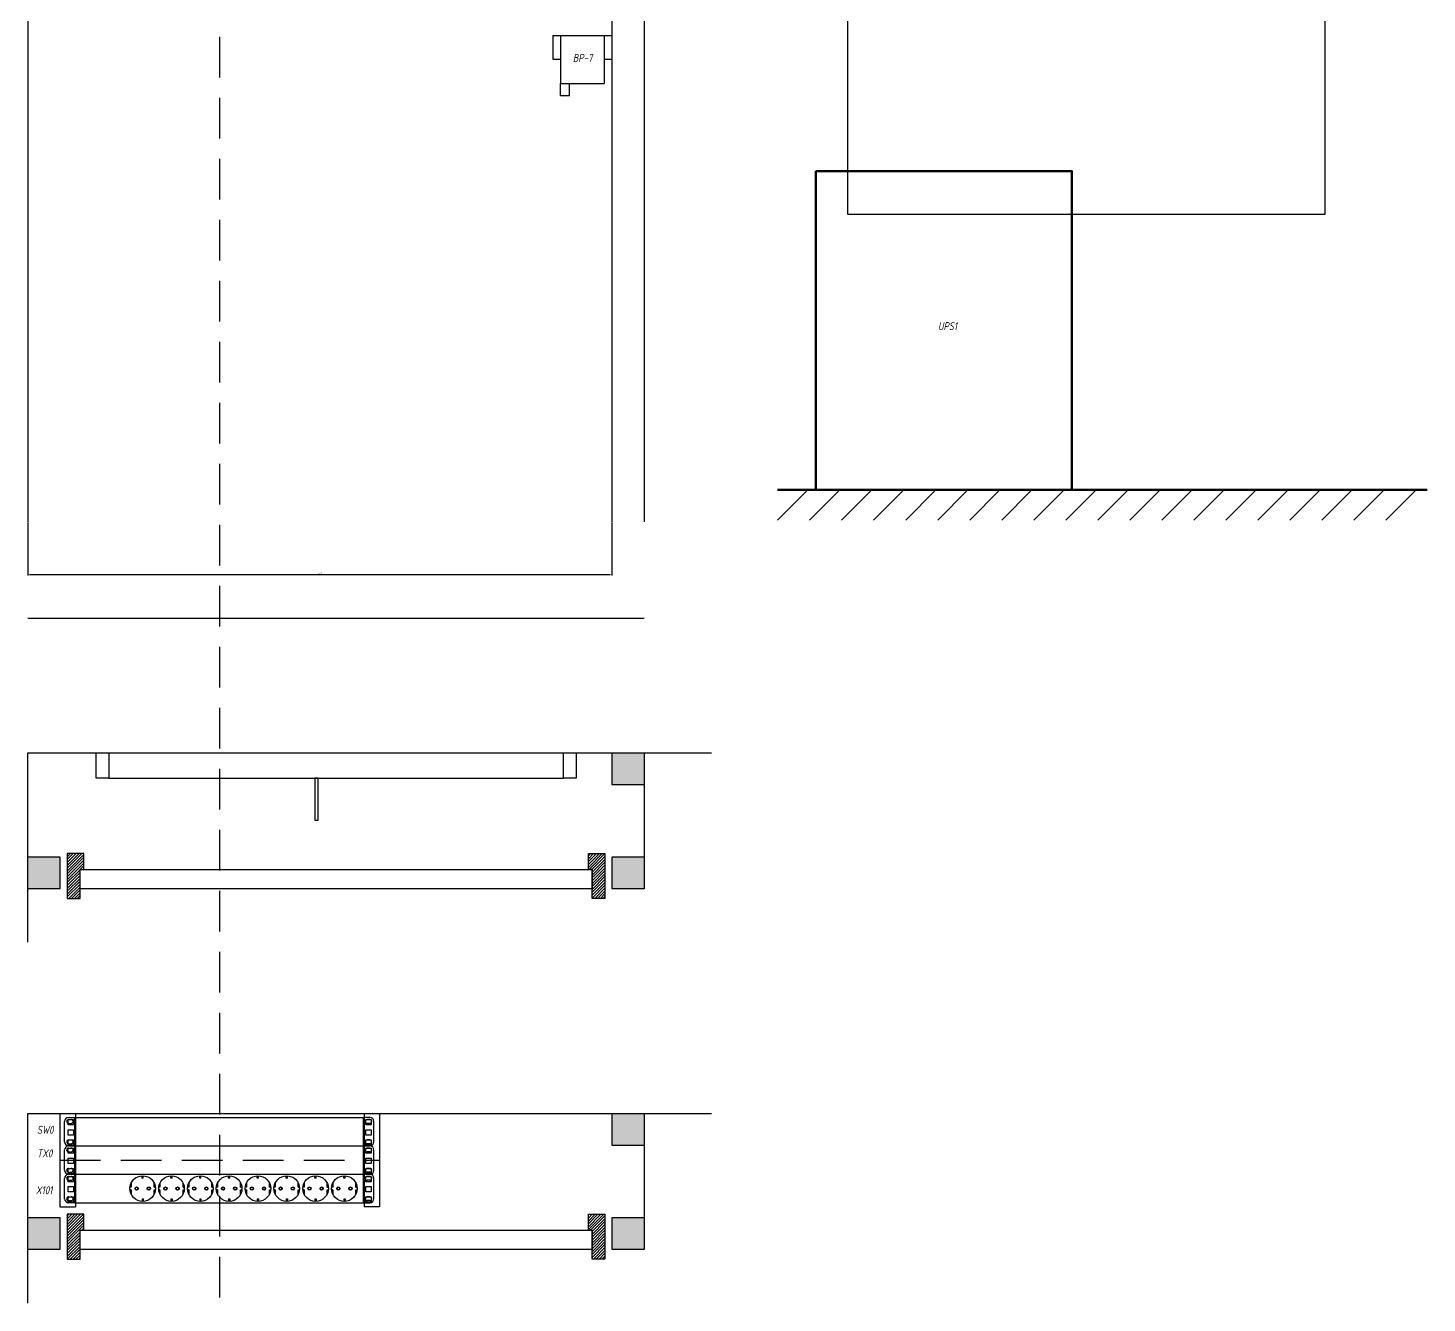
# Model space of a CAD drawing. Header units: millimetres. Extents: x -2573 to 2942, y -1220 to 2800.
# Drawn here: x 0 to 2185, y -1220 to 772 of the extents above; entities that cross this region are included whole.
import ezdxf

# ---------------------------------------------------------------- set-up
doc = ezdxf.new("R2010")
doc.units = ezdxf.units.MM
doc.header["$PDSIZE"] = -5
doc.linetypes.add('DASHED', pattern=[19.05, 12.7, -6.35])
doc.layers.add('10 Перегородки', color=7, linetype='Continuous')
doc.layers.add('noprint', color=2, linetype='Continuous', true_color=0xffff00, plot=False)
doc.styles.add('QCADDimTextStyle', font='txt')
doc.styles.add('textstyle12', font='isocpeui.ttf', dxfattribs={"width": 0.8})
doc.styles.add('textstyle216', font='isocpeui.ttf', dxfattribs={"width": 0.8})
doc.styles.add('textstyle217', font='isocpeui.ttf', dxfattribs={"width": 0.8})
doc.styles.add('textstyle218', font='isocpeui.ttf', dxfattribs={"width": 0.8})
doc.styles.add('textstyle228', font='isocpeui.ttf', dxfattribs={"width": 0.8})
doc.dimstyles.new('QCADDimStyle', dxfattribs={"dimtxt": 2.5, "dimasz": 2.5, "dimexe": 1.25, "dimexo": 0.625, "dimtad": 1, "dimtoh": 1, "dimdec": 4, "dimzin": 0, "dimdsep": 46, "dimtxsty": 'QCADDimTextStyle', "dimcen": 0.09, "dimadec": 0, "dimazin": 0, "dimtfac": 1, "dimtdec": 4, "dimtofl": 0, "dimtmove": 0, "dimatfit": 3, "dimfxl": 1, "dimtolj": 1, "dimtzin": 0, "dimarcsym": 0})
pattern_1 = [(225, (13982.3347, 8634.2185), (2.245064, -2.245064), [])]

# ---------------------------------------------------------------- blocks, each defined once
blk = doc.blocks.new('*D7')
at = {"layer": 'Defpoints', "color": 0, "transparency": 16777216}
for p in [(0, 0), (912, 0), (912, -82.1)]:
    blk.add_point(p, dxfattribs=at)
at = {"layer": 'noprint', "color": 0, "lineweight": -2, "transparency": 16777216}
for p, q in [((0, -0.6), (0, -83.4)), ((912, -0.6), (912, -83.4)), ((2.5, -82.1), (909.5, -82.1))]:
    blk.add_line(p, q, dxfattribs=at)
at = {"layer": 'noprint', "color": 0, "transparency": 16777216}
for points in [[(2.5, -81.7), (2.5, -82.5), (0, -82.1)], [(909.5, -81.7), (909.5, -82.5), (912, -82.1)]]:
    blk.add_solid(points, dxfattribs=at)
at = {"layer": 'noprint', "color": 0, "transparency": 16777216, "insert": (456, -80.2), "char_height": 2.5, "attachment_point": 5, "style": 'QCADDimTextStyle'}
blk.add_mtext('912', dxfattribs=at)
blk = doc.blocks.new('вид сверху')
at = {"layer": '10 Перегородки', "lineweight": -2, "true_color": 0xff7f00}
for points in [[(962.5, 0), (962.5, -50), (912.5, -50), (912.5, 0)], [(50, -162.5), (50, -212.5), (0, -212.5), (0, -162.5)], [(962.5, -162.5), (962.5, -212.5), (912.5, -212.5), (912.5, -162.5)]]:
    blk.add_hatch(color=30, dxfattribs=at).paths.add_polyline_path(points, flags=0)
at = {"layer": '10 Перегородки', "lineweight": -2, "true_color": 0xff0000}
h = blk.add_hatch(dxfattribs=at)
h.set_pattern_fill('ANSI31', color=1, angle=180, style=0, pattern_type=0)
h.set_pattern_definition(pattern_1)
h.paths.add_polyline_path([(61.25, -227.5), (81.25, -227.5), (81.25, -182.5), (87.25, -182.5), (87.25, -157.5), (61.25, -157.5)], flags=0)
h = blk.add_hatch(dxfattribs=at)
h.set_pattern_fill('ANSI31', color=1, angle=180, style=0, pattern_type=0)
h.set_pattern_definition(pattern_1)
h.paths.add_polyline_path([(901.25, -227.5), (881.25, -227.5), (881.25, -182.5), (875.25, -182.5), (875.25, -157.5), (901.25, -157.5)], flags=0)
blk.add_line((962.5, 0), (962.5, -212.5))
at = {"flags": 128}
blk.add_lwpolyline([(0, -296.04), (0, 0), (1067.54, 0)], dxfattribs=at)
for points in [[(962.5, 0), (962.5, -50), (912.5, -50), (912.5, 0)], [(50, -162.5), (50, -212.5), (0, -212.5), (0, -162.5)], [(61.25, -227.5), (81.25, -227.5), (81.25, -182.5), (87.25, -182.5), (87.25, -157.5), (61.25, -157.5)], [(901.25, -227.5), (881.25, -227.5), (881.25, -182.5), (875.25, -182.5), (875.25, -157.5), (901.25, -157.5)], [(962.5, -162.5), (962.5, -212.5), (912.5, -212.5), (912.5, -162.5)], [(881.25, -182.5), (881.25, -212.5), (81.25, -212.5), (81.25, -182.5)]]:
    blk.add_lwpolyline(points, close=True, dxfattribs=at)

msp = doc.modelspace()

# ---------------------------------------------------------------- linework, layer by layer
for p, q in [((0, 2800), (0, 0)), ((912, 2800), (912, 0)), ((962.5, 2800), (962.5, 0)), ((820, 760), (912, 760)), ((820, 760), (820, 723)), ((832, 760), (832, 685)), ((900, 760), (900, 685)), ((912, 760), (912, 723)), ((820, 723), (832, 723)), ((900, 723), (912, 723)), ((832, 685), (900, 685)), ((832, 666), (832, 685)), ((845.717, 666), (845.717, 685)), ((832, 666), (845.717, 666)), ((1218.192, 50), (1170.891, 2.699)), ((1268.192, 50), (1220.891, 2.699)), ((1318.192, 50), (1270.891, 2.699)), ((1368.192, 50), (1320.891, 2.699)), ((1418.192, 50), (1370.891, 2.699)), ((1468.192, 50), (1420.891, 2.699)), ((1518.192, 50), (1470.891, 2.699)), ((1568.192, 50), (1520.891, 2.699)), ((1618.192, 50), (1570.891, 2.699)), ((1668.192, 50), (1620.891, 2.699)), ((1718.192, 50), (1670.891, 2.699)), ((1768.192, 50), (1720.891, 2.699)), ((1818.192, 50), (1770.891, 2.699)), ((1868.192, 50), (1820.891, 2.699)), ((1918.192, 50), (1870.891, 2.699)), ((1968.192, 50), (1920.891, 2.699)), ((2018.192, 50), (1970.891, 2.699)), ((2068.192, 50), (2020.891, 2.699)), ((2118.192, 50), (2070.891, 2.699)), ((2168.192, 50), (2120.891, 2.699)), ((0, -150), (962.5, -150)), ((126.25, -400.339), (836.25, -400.339))]:
    msp.add_line(p, q)
at = {"lineweight": 50}
msp.add_line((1170.571, 50), (2185.182, 50), dxfattribs=at)
at = {"color": 0, "linetype": 'ByBlock', "lineweight": -2}
for p, q in [((50, -923.835), (50, -1069.485)), ((50, -923.835), (74, -923.835)), ((57.01, -968.085), (57.01, -936.335)), ((62.85, -941.635), (62.85, -933.335)), ((62.85, -933.335), (71.15, -933.335)), ((63.36, -929.985), (73.17, -929.985)), ((63.36, -933.335), (67.32, -933.335)), ((63.36, -939.335), (67.32, -939.335)), ((71.15, -933.335), (71.15, -941.635)), ((73.17, -929.985), (524.17, -929.985)), ((73.17, -974.435), (73.17, -929.985)), ((74, -923.835), (74, -1069.485)), ((533.98, -929.985), (524.17, -929.985)), ((524.17, -974.435), (524.17, -929.985)), ((525, -923.835), (549, -923.835)), ((525, -923.835), (525, -1069.485)), ((527.85, -941.635), (527.85, -933.335)), ((527.85, -933.335), (536.15, -933.335)), ((533.98, -933.335), (530.02, -933.335)), ((533.98, -939.335), (530.02, -939.335)), ((536.15, -933.335), (536.15, -941.635)), ((540.33, -968.085), (540.33, -936.335)), ((549, -923.835), (549, -1069.485)), ((71.15, -941.635), (62.85, -941.635)), ((62.85, -957.51), (62.85, -949.21)), ((62.85, -949.21), (71.15, -949.21)), ((71.15, -957.51), (62.85, -957.51)), ((71.15, -949.21), (71.15, -957.51)), ((536.15, -941.635), (527.85, -941.635)), ((527.85, -957.51), (527.85, -949.21)), ((527.85, -949.21), (536.15, -949.21)), ((536.15, -957.51), (527.85, -957.51)), ((536.15, -949.21), (536.15, -957.51)), ((57.01, -1012.535), (57.01, -980.785)), ((62.85, -973.385), (62.85, -965.085)), ((62.85, -965.085), (71.15, -965.085)), ((71.15, -973.385), (62.85, -973.385)), ((62.85, -986.085), (62.85, -977.785)), ((62.85, -977.785), (71.15, -977.785)), ((63.36, -965.085), (67.32, -965.085)), ((63.36, -971.085), (67.32, -971.085)), ((73.17, -974.435), (63.36, -974.435)), ((63.36, -974.435), (73.17, -974.435)), ((63.36, -977.785), (67.32, -977.785)), ((71.15, -965.085), (71.15, -973.385)), ((71.15, -977.785), (71.15, -986.085)), ((73.17, -974.435), (524.17, -974.435)), ((73.17, -974.435), (524.17, -974.435)), ((73.17, -1018.885), (73.17, -974.435)), ((524.17, -974.435), (533.98, -974.435)), ((533.98, -974.435), (524.17, -974.435)), ((524.17, -1018.885), (524.17, -974.435)), ((527.85, -973.385), (527.85, -965.085)), ((527.85, -965.085), (536.15, -965.085)), ((536.15, -973.385), (527.85, -973.385)), ((527.85, -986.085), (527.85, -977.785)), ((527.85, -977.785), (536.15, -977.785)), ((533.98, -965.085), (530.02, -965.085)), ((533.98, -971.085), (530.02, -971.085)), ((533.98, -977.785), (530.02, -977.785)), ((536.15, -965.085), (536.15, -973.385)), ((536.15, -977.785), (536.15, -986.085)), ((540.33, -1012.535), (540.33, -980.785)), ((71.15, -986.085), (62.85, -986.085)), ((62.85, -1001.96), (62.85, -993.66)), ((62.85, -993.66), (71.15, -993.66)), ((71.15, -1001.96), (62.85, -1001.96)), ((63.36, -983.785), (67.32, -983.785)), ((71.15, -993.66), (71.15, -1001.96)), ((536.15, -986.085), (527.85, -986.085)), ((527.85, -1001.96), (527.85, -993.66)), ((527.85, -993.66), (536.15, -993.66)), ((536.15, -1001.96), (527.85, -1001.96)), ((533.98, -983.785), (530.02, -983.785)), ((536.15, -993.66), (536.15, -1001.96)), ((57.01, -1056.985), (57.01, -1025.235)), ((62.85, -1017.835), (62.85, -1009.535)), ((62.85, -1009.535), (71.15, -1009.535)), ((71.15, -1017.835), (62.85, -1017.835)), ((62.85, -1030.535), (62.85, -1022.235)), ((62.85, -1022.235), (71.15, -1022.235)), ((63.36, -1009.535), (67.32, -1009.535)), ((63.36, -1015.535), (67.32, -1015.535)), ((63.36, -1018.885), (73.17, -1018.885)), ((73.17, -1018.885), (63.36, -1018.885)), ((63.36, -1022.235), (67.32, -1022.235)), ((71.15, -1009.535), (71.15, -1017.835)), ((71.15, -1022.235), (71.15, -1030.535)), ((73.17, -1018.885), (524.17, -1018.885)), ((73.17, -1063.335), (73.17, -1018.885)), ((73.17, -1018.885), (524.17, -1018.885)), ((178.17, -1025.11), (178.17, -1021.135)), ((180.17, -1025.11), (178.17, -1025.11)), ((180.17, -1025.11), (180.17, -1021.135)), ((223.17, -1025.11), (223.17, -1021.135)), ((225.17, -1025.11), (223.17, -1025.11)), ((225.17, -1025.11), (225.17, -1021.135)), ((268.17, -1025.11), (268.17, -1021.135)), ((270.17, -1025.11), (268.17, -1025.11)), ((270.17, -1025.11), (270.17, -1021.135)), ((313.17, -1025.11), (313.17, -1021.135)), ((315.17, -1025.11), (313.17, -1025.11)), ((315.17, -1025.11), (315.17, -1021.135)), ((358.17, -1025.11), (358.17, -1021.135)), ((360.17, -1025.11), (358.17, -1025.11)), ((360.17, -1025.11), (360.17, -1021.135)), ((403.17, -1025.11), (403.17, -1021.135)), ((405.17, -1025.11), (403.17, -1025.11)), ((405.17, -1025.11), (405.17, -1021.135)), ((448.17, -1025.11), (448.17, -1021.135)), ((450.17, -1025.11), (448.17, -1025.11)), ((450.17, -1025.11), (450.17, -1021.135)), ((493.17, -1025.11), (493.17, -1021.135)), ((495.17, -1025.11), (493.17, -1025.11)), ((495.17, -1025.11), (495.17, -1021.135)), ((524.17, -1063.335), (524.17, -1018.885)), ((533.98, -1018.885), (524.17, -1018.885)), ((524.17, -1018.885), (533.98, -1018.885)), ((527.85, -1017.835), (527.85, -1009.535)), ((527.85, -1009.535), (536.15, -1009.535)), ((536.15, -1017.835), (527.85, -1017.835)), ((527.85, -1030.535), (527.85, -1022.235)), ((527.85, -1022.235), (536.15, -1022.235)), ((533.98, -1009.535), (530.02, -1009.535)), ((533.98, -1015.535), (530.02, -1015.535)), ((533.98, -1022.235), (530.02, -1022.235)), ((536.15, -1009.535), (536.15, -1017.835)), ((536.15, -1022.235), (536.15, -1030.535)), ((540.33, -1056.985), (540.33, -1025.235)), ((71.15, -1030.535), (62.85, -1030.535)), ((62.85, -1046.41), (62.85, -1038.11)), ((62.85, -1038.11), (71.15, -1038.11)), ((71.15, -1046.41), (62.85, -1046.41)), ((63.36, -1028.235), (67.32, -1028.235)), ((71.15, -1038.11), (71.15, -1046.41)), ((161.17, -1039.11), (159.27, -1039.11)), ((161.17, -1043.11), (159.27, -1043.11)), ((161.17, -1032.392), (161.17, -1039.11)), ((161.17, -1043.11), (161.17, -1049.828)), ((197.17, -1039.11), (197.17, -1032.392)), ((197.17, -1039.11), (199.07, -1039.11)), ((197.17, -1043.11), (199.07, -1043.11)), ((197.17, -1049.828), (197.17, -1043.11)), ((206.17, -1039.11), (204.27, -1039.11)), ((206.17, -1043.11), (204.27, -1043.11)), ((206.17, -1032.392), (206.17, -1039.11)), ((206.17, -1043.11), (206.17, -1049.828)), ((242.17, -1039.11), (242.17, -1032.392)), ((242.17, -1039.11), (244.07, -1039.11)), ((242.17, -1043.11), (244.07, -1043.11)), ((242.17, -1049.828), (242.17, -1043.11)), ((251.17, -1039.11), (249.27, -1039.11)), ((251.17, -1043.11), (249.27, -1043.11)), ((251.17, -1032.392), (251.17, -1039.11)), ((251.17, -1043.11), (251.17, -1049.828)), ((287.17, -1039.11), (287.17, -1032.392)), ((287.17, -1039.11), (289.07, -1039.11)), ((287.17, -1043.11), (289.07, -1043.11)), ((287.17, -1049.828), (287.17, -1043.11)), ((296.17, -1039.11), (294.27, -1039.11)), ((296.17, -1043.11), (294.27, -1043.11)), ((296.17, -1032.392), (296.17, -1039.11)), ((296.17, -1043.11), (296.17, -1049.828)), ((332.17, -1039.11), (332.17, -1032.392)), ((332.17, -1039.11), (334.07, -1039.11)), ((332.17, -1043.11), (334.07, -1043.11)), ((332.17, -1049.828), (332.17, -1043.11)), ((341.17, -1039.11), (339.27, -1039.11)), ((341.17, -1043.11), (339.27, -1043.11)), ((341.17, -1032.392), (341.17, -1039.11)), ((341.17, -1043.11), (341.17, -1049.828)), ((377.17, -1039.11), (377.17, -1032.392)), ((377.17, -1039.11), (379.07, -1039.11)), ((377.17, -1043.11), (379.07, -1043.11)), ((377.17, -1049.828), (377.17, -1043.11)), ((386.17, -1039.11), (384.27, -1039.11)), ((386.17, -1043.11), (384.27, -1043.11)), ((386.17, -1032.392), (386.17, -1039.11)), ((386.17, -1043.11), (386.17, -1049.828)), ((422.17, -1039.11), (422.17, -1032.392)), ((422.17, -1039.11), (424.07, -1039.11)), ((422.17, -1043.11), (424.07, -1043.11)), ((422.17, -1049.828), (422.17, -1043.11)), ((431.17, -1039.11), (429.27, -1039.11)), ((431.17, -1043.11), (429.27, -1043.11)), ((431.17, -1032.392), (431.17, -1039.11)), ((431.17, -1043.11), (431.17, -1049.828)), ((467.17, -1039.11), (467.17, -1032.392)), ((467.17, -1039.11), (469.07, -1039.11)), ((467.17, -1043.11), (469.07, -1043.11)), ((467.17, -1049.828), (467.17, -1043.11)), ((476.17, -1039.11), (474.27, -1039.11)), ((476.17, -1043.11), (474.27, -1043.11)), ((476.17, -1032.392), (476.17, -1039.11)), ((476.17, -1043.11), (476.17, -1049.828)), ((512.17, -1039.11), (512.17, -1032.392)), ((512.17, -1039.11), (514.07, -1039.11)), ((512.17, -1043.11), (514.07, -1043.11)), ((512.17, -1049.828), (512.17, -1043.11)), ((536.15, -1030.535), (527.85, -1030.535)), ((527.85, -1046.41), (527.85, -1038.11)), ((527.85, -1038.11), (536.15, -1038.11)), ((536.15, -1046.41), (527.85, -1046.41)), ((533.98, -1028.235), (530.02, -1028.235)), ((536.15, -1038.11), (536.15, -1046.41)), ((50, -1069.485), (74, -1069.485)), ((62.85, -1062.285), (62.85, -1053.985)), ((62.85, -1053.985), (71.15, -1053.985)), ((71.15, -1062.285), (62.85, -1062.285)), ((63.36, -1053.985), (67.32, -1053.985)), ((63.36, -1059.985), (67.32, -1059.985)), ((73.17, -1063.335), (63.36, -1063.335)), ((71.15, -1053.985), (71.15, -1062.285)), ((73.17, -1063.335), (524.17, -1063.335)), ((178.17, -1057.11), (178.17, -1061.085)), ((178.17, -1057.11), (180.17, -1057.11)), ((180.17, -1057.11), (180.17, -1061.085)), ((223.17, -1057.11), (223.17, -1061.085)), ((223.17, -1057.11), (225.17, -1057.11)), ((225.17, -1057.11), (225.17, -1061.085)), ((268.17, -1057.11), (268.17, -1061.085)), ((268.17, -1057.11), (270.17, -1057.11)), ((270.17, -1057.11), (270.17, -1061.085)), ((313.17, -1057.11), (313.17, -1061.085)), ((313.17, -1057.11), (315.17, -1057.11)), ((315.17, -1057.11), (315.17, -1061.085)), ((358.17, -1057.11), (358.17, -1061.085)), ((358.17, -1057.11), (360.17, -1057.11)), ((360.17, -1057.11), (360.17, -1061.085)), ((403.17, -1057.11), (403.17, -1061.085)), ((403.17, -1057.11), (405.17, -1057.11)), ((405.17, -1057.11), (405.17, -1061.085)), ((448.17, -1057.11), (448.17, -1061.085)), ((448.17, -1057.11), (450.17, -1057.11)), ((450.17, -1057.11), (450.17, -1061.085)), ((493.17, -1057.11), (493.17, -1061.085)), ((493.17, -1057.11), (495.17, -1057.11)), ((495.17, -1057.11), (495.17, -1061.085)), ((524.17, -1063.335), (533.98, -1063.335)), ((549, -1069.485), (525, -1069.485)), ((527.85, -1062.285), (527.85, -1053.985)), ((527.85, -1053.985), (536.15, -1053.985)), ((536.15, -1062.285), (527.85, -1062.285)), ((533.98, -1053.985), (530.02, -1053.985)), ((533.98, -1059.985), (530.02, -1059.985)), ((536.15, -1053.985), (536.15, -1062.285))]:
    msp.add_line(p, q, dxfattribs=at)
msp.add_lwpolyline([(1280.536, 1650), (2025.536, 1650), (2025.536, 480), (1280.536, 480)], close=True)
at = {"lineweight": 50}
msp.add_lwpolyline([(1230.536, 548), (1230.536, 50), (1630.536, 50), (1630.536, 548)], close=True, dxfattribs=at)
at = {"flags": 128}
for points in [[(126.25, -400.339), (106.25, -400.339), (106.25, -360.339), (126.25, -360.339)], [(856.25, -400.339), (836.25, -400.339), (836.25, -360.339), (856.25, -360.339)]]:
    msp.add_lwpolyline(points, close=True, dxfattribs=at)
at = {"color": 0}
msp.add_lwpolyline([(453.048, -400.339), (447.848, -400.339), (447.848, -465.845), (453.048, -465.845)], close=True, dxfattribs=at)
at = {"color": 0, "linetype": 'ByBlock', "lineweight": -2}
for centre, radius in [((179.17, -1041.11), 20), ((224.17, -1041.11), 20), ((269.17, -1041.11), 20), ((314.17, -1041.11), 20), ((359.17, -1041.11), 20), ((404.17, -1041.11), 20), ((449.17, -1041.11), 20), ((494.17, -1041.11), 20), ((169.67, -1041.11), 2.5), ((169.67, -1041.11), 2), ((188.67, -1041.11), 2.5), ((188.67, -1041.11), 2), ((214.67, -1041.11), 2.5), ((214.67, -1041.11), 2), ((233.67, -1041.11), 2.5), ((233.67, -1041.11), 2), ((259.67, -1041.11), 2.5), ((259.67, -1041.11), 2), ((278.67, -1041.11), 2.5), ((278.67, -1041.11), 2), ((304.67, -1041.11), 2.5), ((304.67, -1041.11), 2), ((323.67, -1041.11), 2.5), ((323.67, -1041.11), 2), ((349.67, -1041.11), 2.5), ((349.67, -1041.11), 2), ((368.67, -1041.11), 2.5), ((368.67, -1041.11), 2), ((394.67, -1041.11), 2.5), ((394.67, -1041.11), 2), ((413.67, -1041.11), 2.5), ((413.67, -1041.11), 2), ((439.67, -1041.11), 2.5), ((439.67, -1041.11), 2), ((458.67, -1041.11), 2.5), ((458.67, -1041.11), 2), ((484.67, -1041.11), 2.5), ((484.67, -1041.11), 2), ((503.67, -1041.11), 2.5), ((503.67, -1041.11), 2)]:
    msp.add_circle(centre, radius, dxfattribs=at)
for centre, radius, start, end in [((63.36, -936.335), 6.35, 90, 180), ((63.36, -936.335), 3, 90, 270), ((67.32, -936.335), 3, 270, 90), ((530.02, -936.335), 3, 90, 270), ((533.98, -936.335), 6.35, 0, 90), ((533.98, -936.335), 3, 270, 90), ((63.36, -968.085), 6.35, 180, 270), ((63.36, -980.785), 6.35, 90, 180), ((63.36, -968.085), 3, 90, 270), ((63.36, -980.785), 3, 90, 270), ((67.32, -968.085), 3, 270, 90), ((67.32, -980.785), 3, 270, 90), ((530.02, -968.085), 3, 90, 270), ((530.02, -980.785), 3, 90, 270), ((533.98, -968.085), 3, 270, 90), ((533.98, -968.085), 6.35, 270, 0), ((533.98, -980.785), 6.35, 0, 90), ((533.98, -980.785), 3, 270, 90), ((63.36, -1012.535), 6.35, 180, 270), ((63.36, -1025.235), 6.35, 90, 180), ((63.36, -1012.535), 3, 90, 270), ((63.36, -1025.235), 3, 90, 270), ((67.32, -1012.535), 3, 270, 90), ((67.32, -1025.235), 3, 270, 90), ((530.02, -1012.535), 3, 90, 270), ((530.02, -1025.235), 3, 90, 270), ((533.98, -1012.535), 3, 270, 90), ((533.98, -1012.535), 6.35, 270, 0), ((533.98, -1025.235), 6.35, 0, 90), ((533.98, -1025.235), 3, 270, 90), ((63.36, -1056.985), 6.35, 180, 270), ((63.36, -1056.985), 3, 90, 270), ((67.32, -1056.985), 3, 270, 90), ((530.02, -1056.985), 3, 90, 270), ((533.98, -1056.985), 3, 270, 90), ((533.98, -1056.985), 6.35, 270, 0)]:
    msp.add_arc(centre, radius, start, end, dxfattribs=at)
at = {"layer": 'noprint', "linetype": 'DASHED', "ltscale": 5}
msp.add_line((50, -996.66), (549, -996.66), dxfattribs=at)
msp.add_xline((299.5, -1041.11), (0, 1), dxfattribs=at)

# ---------------------------------------------------------------- block references
for p in [(0, -360.339), (0, -923.835)]:
    msp.add_blockref('вид сверху', p)

# ---------------------------------------------------------------- texts
at = {"color": 1, "lineweight": 40, "true_color": 0xff0000, "width": 0.8}
for s, style, p in [('BP-7', 'textstyle228', (851.087, 718.502)), ('SW0', 'textstyle216', (14.061, -955.569)), ('TX0', 'textstyle218', (14.215, -992.422)), ('X101', 'textstyle217', (12.253, -1049.967))]:
    msp.add_text(s, height=12.5, dxfattribs=dict(at, style=style)).set_placement(p)
at = {"color": 1, "lineweight": 40, "style": 'textstyle12', "width": 0.8}
msp.add_text('UPS1', height=12.5, dxfattribs=at).set_placement((1421.376, 299.583))

# ---------------------------------------------------------------- dimensions: what is measured, and where the dimension line sits
at = {"layer": 'noprint'}
dim = msp.add_linear_dim(base=(912, -82.116), p1=(0, 0), p2=(912, 0), dimstyle='QCADDimStyle', override={"dimtxt": 2.5, "dimasz": 2.5, "dimexe": 1.25, "dimexo": 0.625, "dimgap": 0.625, "dimtad": 1, "dimtih": 0, "dimtoh": 0, "dimdec": 2, "dimzin": 8, "dimdsep": 44, "dimcen": 2.5, "dimclrd": 0, "dimclre": 0, "dimclrt": 0, "dimtdec": 2, "dimtofl": 1, "dimtmove": 2, "dimfxl": 1, "dimfxlon": 0, "dimtolj": 0, "dimtzin": 8}, dxfattribs=at)
dim.commit()
dim.dimension.update_dxf_attribs({"geometry": '*D7', "text_midpoint": (456, -80.241)})

doc.saveas('drawing.dxf')
